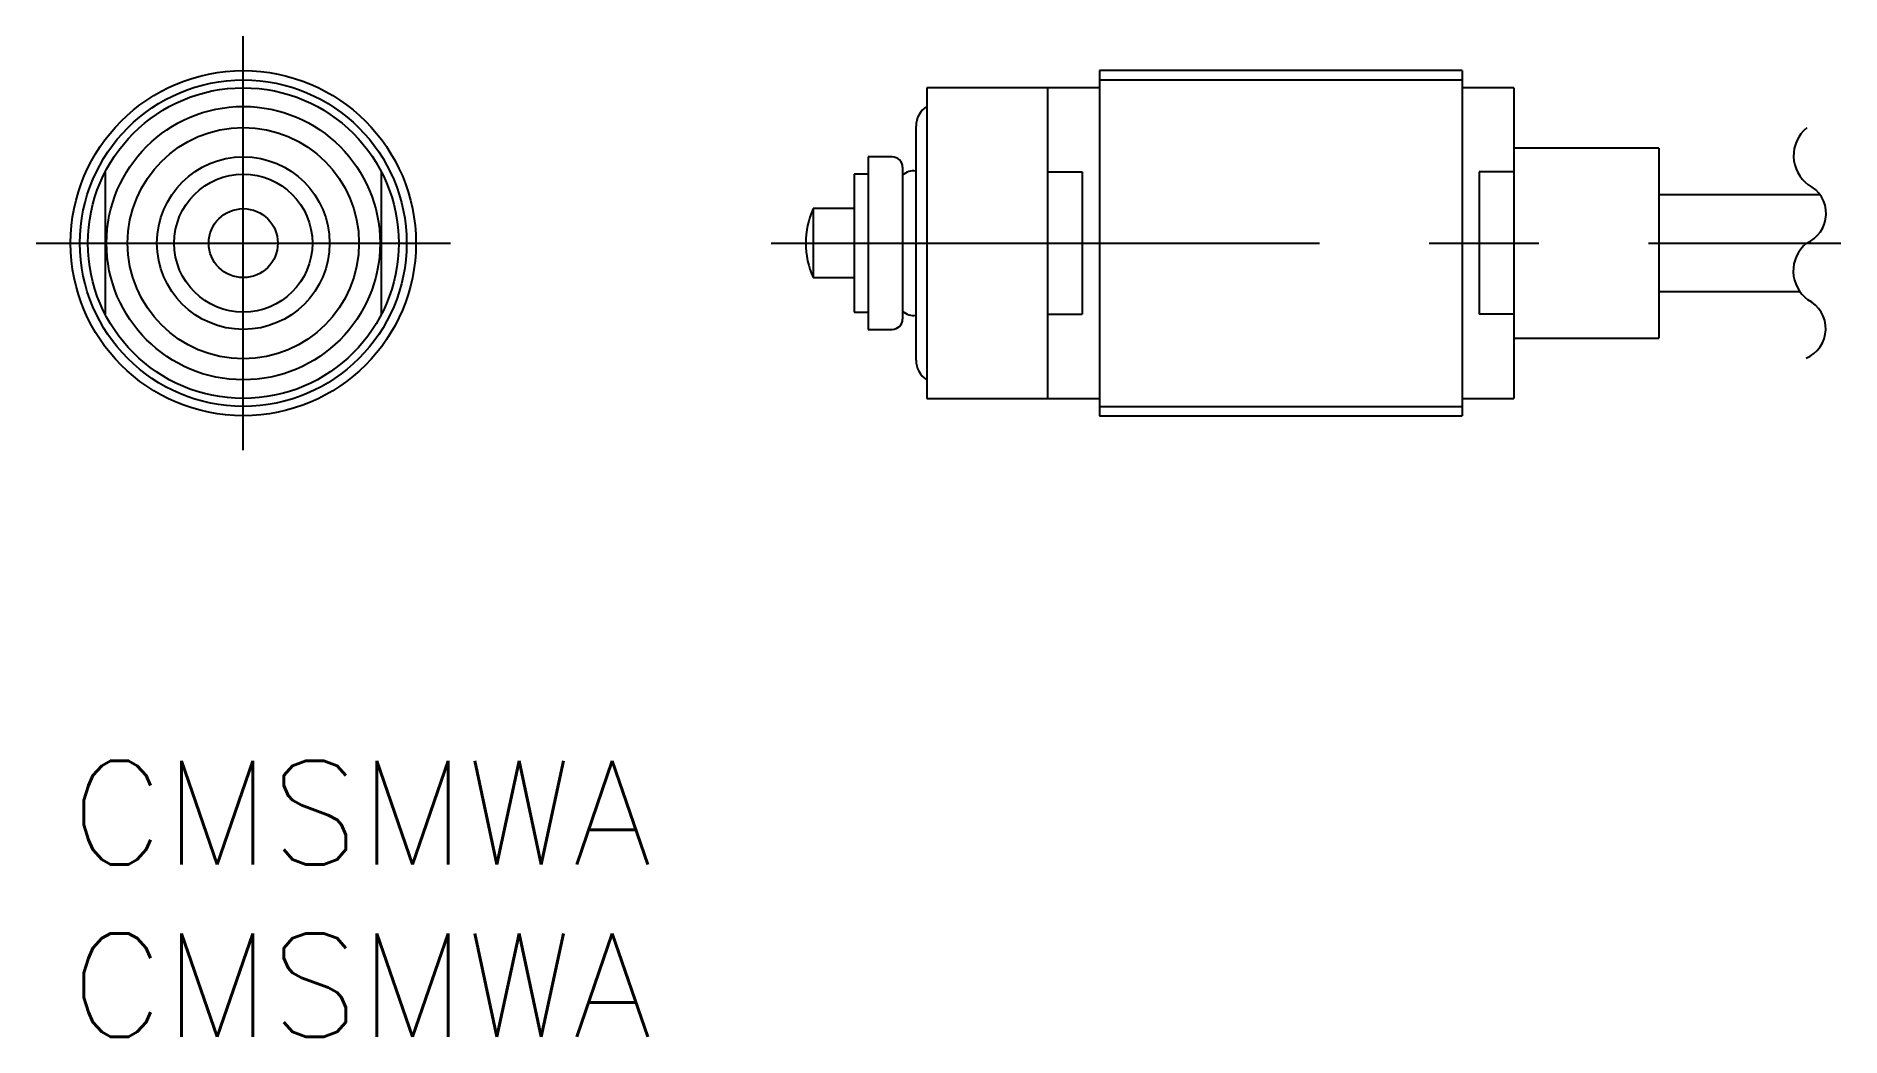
# Model space of a CAD drawing. Extents: x -1 to 51.3, y -8 to 21.
import ezdxf

# ---------------------------------------------------------------- set-up
doc = ezdxf.new("R2010")
doc.units = 0
doc.header["$LTSCALE"] = 0.5
doc.linetypes.add('CENTER', pattern=[50.8, 31.75, -6.35, 6.35, -6.35])
doc.linetypes.add('DASHED', pattern=[19.05, 12.7, -6.35])
for name, color, linetype in [('MSM_CENTER', 1, 'CENTER'), ('MSM_CONTINUOUS', 7, 'CONTINUOUS'), ('MSM_DASHED', 4, 'DASHED'), ('MSM_NARROW', 5, 'CONTINUOUS'), ('MSM_PART_NUMBER', 7, 'CONTINUOUS')]:
    doc.layers.add(name, color=color, linetype=linetype)
doc.styles.get("Standard").update_dxf_attribs({"font": 'txt.shx', "height": 1, "bigfont": 'bigfont.shx'})

# ---------------------------------------------------------------- blocks, each defined once
blk = doc.blocks.new('*U17')
at = {"layer": 'MSM_PART_NUMBER'}
blk.add_text('CMSMWA', height=3, dxfattribs=at).set_placement((0, -3))
blk = doc.blocks.new('*U18')
at = {"layer": 'MSM_PART_NUMBER'}
blk.add_text('CMSMWA', height=3, dxfattribs=at).set_placement((0, -8))

msp = doc.modelspace()

# ---------------------------------------------------------------- linework, layer by layer
at = {"layer": 'MSM_CENTER'}
for p, q in [((5, 9), (5, 21)), ((-1, 15), (11, 15)), ((20.29, 15), (51.261, 15))]:
    msp.add_line(p, q, dxfattribs=at)
at = {"layer": 'MSM_CONTINUOUS'}
for p, q in [((40.29, 20), (29.79, 20)), ((29.79, 20), (29.79, 10)), ((40.29, 20), (40.29, 10)), ((29.79, 19.5), (24.79, 19.5)), ((24.79, 19.5), (24.79, 10.5)), ((28.29, 19.5), (28.29, 10.5)), ((41.79, 19.5), (40.29, 19.5)), ((41.79, 19.5), (41.79, 10.5)), ((24.479, 18.387), (24.479, 11.613)), ((23.79, 17.5), (23.09, 17.5)), ((23.09, 17.5), (23.09, 12.5)), ((45.99, 17.75), (41.79, 17.75)), ((45.99, 17.75), (45.99, 12.25)), ((23.09, 17), (22.69, 17)), ((22.69, 17), (22.69, 13)), ((24.09, 17.2), (24.09, 12.8)), ((28.29, 17.062), (29.29, 17.062)), ((29.29, 17.062), (29.29, 12.938)), ((40.79, 17.062), (40.79, 12.938)), ((41.79, 17.062), (40.79, 17.062)), ((50.661, 16.4), (45.99, 16.4)), ((22.69, 16), (21.499, 16)), ((21.499, 16), (21.499, 14)), ((21.499, 14), (22.69, 14)), ((45.99, 13.6), (50.07, 13.6)), ((22.69, 13), (23.09, 13)), ((28.29, 12.938), (29.29, 12.938)), ((41.79, 12.938), (40.79, 12.938)), ((23.09, 12.5), (23.79, 12.5)), ((41.79, 12.25), (45.99, 12.25)), ((24.79, 10.5), (29.79, 10.5)), ((40.29, 10.5), (41.79, 10.5)), ((29.79, 10), (40.29, 10))]:
    msp.add_line(p, q, dxfattribs=at)
for radius in [5, 4.5, 3.96, 3.35, 2.5, 2, 1]:
    msp.add_circle((5, 15), radius, dxfattribs=at)
for centre, radius, start, end in [((25.164, 18.387), 0.684, 123.0605, 180), ((23.79, 17.2), 0.3, 0, 90), ((24.398, 16.687), 0.411, 78.4349, 138.4349), ((23.79, 15), 2.5, 156.4218, 203.5782), ((23.79, 12.8), 0.3, 270, 0), ((24.398, 13.313), 0.411, 221.5651, 281.5651), ((25.164, 11.613), 0.684, 180, 236.9395)]:
    msp.add_arc(centre, radius, start, end, dxfattribs=at)
at = {"layer": 'MSM_DASHED'}
for p, q in [((1, 17.062), (1, 12.938)), ((9, 12.938), (9, 17.062))]:
    msp.add_line(p, q, dxfattribs=at)
at = {"layer": 'MSM_NARROW'}
for p, q in [((29.79, 19.73), (40.29, 19.73)), ((29.79, 10.27), (40.29, 10.27))]:
    msp.add_line(p, q, dxfattribs=at)
msp.add_circle((5, 15), 4.73, dxfattribs=at)
for centre, radius, start, end in [((50.932, 17.533), 1.041, 129.4562, 233.7098), ((49.902, 15.86), 0.932, 292.6621, 63.6427), ((50.923, 14.196), 1.041, 129.4562, 233.7098), ((49.893, 12.523), 0.932, 292.6621, 63.6427)]:
    msp.add_arc(centre, radius, start, end, dxfattribs=at)

# ---------------------------------------------------------------- block references
at = {"layer": 'MSM_CONTINUOUS'}
for name in ['*U17', '*U18']:
    msp.add_blockref(name, (0, 0), dxfattribs=at)

doc.saveas('drawing.dxf')
